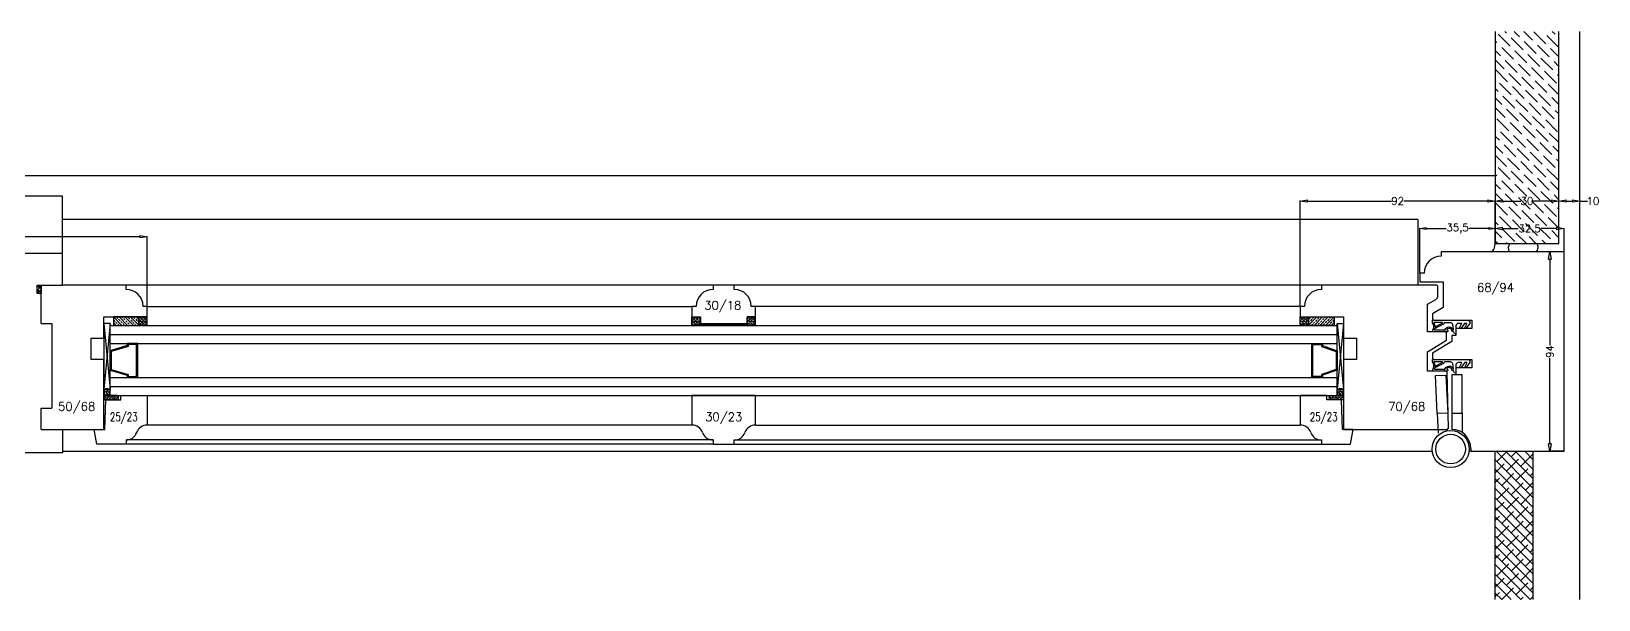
# Model space of a CAD drawing. Header units: millimetres. Extents: x -1007 to 7712, y -6262 to -71.
# Drawn here: x 6823 to 7563, y -3533 to -3265 of the extents above; entities that cross this region are included whole.
import ezdxf
from ezdxf.enums import TextEntityAlignment as Align

# ---------------------------------------------------------------- set-up
doc = ezdxf.new("R2010")
doc.units = ezdxf.units.MM
doc.layers.get('0').update_dxf_attribs({"color": 250})
doc.layers.add('dim', color=7, linetype='Continuous')
doc.styles.add('romans', font='romans.shx')
doc.dimstyles.new('ECH1-1', dxfattribs={"dimtxt": 3.5, "dimasz": 3.5, "dimexe": 0.18, "dimexo": 0, "dimgap": 0.09, "dimtad": 0, "dimdec": 4, "dimdsep": 46, "dimtxsty": 'romans', "dimblk1": 'CLOSEDBLANK', "dimblk2": 'CLOSEDBLANK', "dimsah": 1, "dimcen": 1, "dimclrd": 3, "dimclre": 3, "dimclrt": 6, "dimadec": 0, "dimazin": 0, "dimtfac": 1, "dimtdec": 4, "dimtofl": 0, "dimtmove": 0, "dimatfit": 3, "dimldrblk": 'CLOSEDBLANK', "dimfxl": 0, "dimtolj": 1, "dimtzin": 0, "dimarcsym": 0})

# ---------------------------------------------------------------- blocks, each defined once
blk = doc.blocks.new('_ClosedBlank')
at = {"color": 0, "linetype": 'ByBlock', "lineweight": -2}
for p, q in [((-1, 0.17), (0, 0)), ((-1, 0.17), (-1, -0.17)), ((0, 0), (-1, -0.17))]:
    blk.add_line(p, q, dxfattribs=at)
blk = doc.blocks.new('*D57')
at = {"layer": 'Defpoints', "color": 0, "transparency": 16777216}
for p in [(6878.14, -3362.33), (6730.14, -3395.19), (6878.14, -3399.19)]:
    blk.add_point(p, dxfattribs=at)
at = {"layer": 'dim', "color": 3, "lineweight": -2, "transparency": 16777216}
for p, q in [((6730.14, -3395.19), (6730.14, -3362.15)), ((6733.64, -3362.33), (6799.8, -3362.33)), ((6874.64, -3362.33), (6808.48, -3362.33)), ((6878.14, -3399.19), (6878.14, -3362.15))]:
    blk.add_line(p, q, dxfattribs=at)
at = {"layer": 'dim', "color": 3, "lineweight": -2, "transparency": 16777216, "xscale": 3.5, "yscale": 3.5, "zscale": 3.5, "rotation": 180}
blk.add_blockref('_ClosedBlank', (6730.14, -3362.33), dxfattribs=at)
at = {"layer": 'dim', "color": 3, "lineweight": -2, "transparency": 16777216, "xscale": 3.5, "yscale": 3.5, "zscale": 3.5}
blk.add_blockref('_ClosedBlank', (6878.14, -3362.33), dxfattribs=at)
at = {"layer": 'dim', "color": 6, "transparency": 16777216, "insert": (6804.14, -3362.33), "char_height": 3.5, "attachment_point": 5, "style": 'romans'}
blk.add_mtext('\\A1;148', dxfattribs=at)
blk = doc.blocks.new('*D11')
at = {"layer": 'Defpoints', "color": 0, "transparency": 16777216}
for p in [(7546.64, -3358.5), (7514.14, -3365.49), (7546.64, -3369.49)]:
    blk.add_point(p, dxfattribs=at)
at = {"layer": 'dim', "color": 3, "lineweight": -2, "transparency": 16777216}
for p, q in [((7514.14, -3365.49), (7514.14, -3358.32)), ((7517.64, -3358.5), (7524.96, -3358.5)), ((7543.14, -3358.5), (7535.81, -3358.5)), ((7546.64, -3369.49), (7546.64, -3358.32))]:
    blk.add_line(p, q, dxfattribs=at)
at = {"layer": 'dim', "color": 3, "lineweight": -2, "transparency": 16777216, "xscale": 3.5, "yscale": 3.5, "zscale": 3.5, "rotation": 180}
blk.add_blockref('_ClosedBlank', (7514.14, -3358.5), dxfattribs=at)
at = {"layer": 'dim', "color": 3, "lineweight": -2, "transparency": 16777216, "xscale": 3.5, "yscale": 3.5, "zscale": 3.5}
blk.add_blockref('_ClosedBlank', (7546.64, -3358.5), dxfattribs=at)
at = {"layer": 'dim', "color": 6, "transparency": 16777216, "insert": (7530.39, -3358.5), "char_height": 3.5, "attachment_point": 5, "style": 'romans'}
blk.add_mtext('\\A1;32.5', dxfattribs=at)
blk = doc.blocks.new('*D61')
at = {"layer": 'Defpoints', "color": 0, "transparency": 16777216}
for p in [(7514.14, -3345.5), (7514.14, -3365.49), (7544.14, -3365.49)]:
    blk.add_point(p, dxfattribs=at)
at = {"layer": 'dim', "color": 3, "lineweight": -2, "transparency": 16777216}
for p, q in [((7514.14, -3365.49), (7514.14, -3345.32)), ((7517.64, -3345.5), (7526.21, -3345.5)), ((7540.64, -3345.5), (7532.06, -3345.5)), ((7544.14, -3365.49), (7544.14, -3345.32))]:
    blk.add_line(p, q, dxfattribs=at)
at = {"layer": 'dim', "color": 3, "lineweight": -2, "transparency": 16777216, "xscale": 3.5, "yscale": 3.5, "zscale": 3.5, "rotation": 180}
blk.add_blockref('_ClosedBlank', (7514.14, -3345.5), dxfattribs=at)
at = {"layer": 'dim', "color": 3, "lineweight": -2, "transparency": 16777216, "xscale": 3.5, "yscale": 3.5, "zscale": 3.5}
blk.add_blockref('_ClosedBlank', (7544.14, -3345.5), dxfattribs=at)
at = {"layer": 'dim', "color": 6, "transparency": 16777216, "insert": (7529.14, -3345.5), "char_height": 3.5, "attachment_point": 5, "style": 'romans'}
blk.add_mtext('\\A1;30', dxfattribs=at)
blk = doc.blocks.new('*D12')
at = {"layer": 'Defpoints', "color": 0, "transparency": 16777216}
for p in [(7554.14, -3345.5), (7544.14, -3365.49), (7554.14, -3365.49)]:
    blk.add_point(p, dxfattribs=at)
at = {"layer": 'dim', "color": 3, "lineweight": -2, "transparency": 16777216}
for p, q in [((7544.14, -3365.49), (7544.14, -3345.32)), ((7547.64, -3345.5), (7550.64, -3345.5)), ((7554.14, -3365.49), (7554.14, -3345.32)), ((7554.14, -3345.5), (7557.64, -3345.5))]:
    blk.add_line(p, q, dxfattribs=at)
at = {"layer": 'dim', "color": 3, "lineweight": -2, "transparency": 16777216, "xscale": 3.5, "yscale": 3.5, "zscale": 3.5, "rotation": 180}
blk.add_blockref('_ClosedBlank', (7544.14, -3345.5), dxfattribs=at)
at = {"layer": 'dim', "color": 3, "lineweight": -2, "transparency": 16777216, "xscale": 3.5, "yscale": 3.5, "zscale": 3.5}
blk.add_blockref('_ClosedBlank', (7554.14, -3345.5), dxfattribs=at)
at = {"layer": 'dim', "color": 6, "transparency": 16777216, "insert": (7560.31, -3345.5), "char_height": 3.5, "attachment_point": 5, "style": 'romans'}
blk.add_mtext('\\A1;10', dxfattribs=at)
blk = doc.blocks.new('*D62')
at = {"layer": 'Defpoints', "color": 0, "transparency": 16777216}
for p in [(7546.64, -3369.49), (7539.92, -3463.49), (7546.64, -3463.49)]:
    blk.add_point(p, dxfattribs=at)
at = {"layer": 'dim', "color": 3, "lineweight": -2, "transparency": 16777216}
for p, q in [((7546.64, -3369.49), (7539.74, -3369.49)), ((7539.92, -3372.99), (7539.92, -3413.49)), ((7539.92, -3459.99), (7539.92, -3419.5)), ((7546.64, -3463.49), (7539.74, -3463.49))]:
    blk.add_line(p, q, dxfattribs=at)
at = {"layer": 'dim', "color": 3, "lineweight": -2, "transparency": 16777216, "xscale": 3.5, "yscale": 3.5, "zscale": 3.5}
for p, rotation in [((7539.92, -3369.49), 90), ((7539.92, -3463.49), 270)]:
    blk.add_blockref('_ClosedBlank', p, dxfattribs=dict(at, rotation=rotation))
at = {"layer": 'dim', "color": 6, "transparency": 16777216, "insert": (7539.92, -3416.49), "char_height": 3.5, "attachment_point": 5, "rotation": 90, "style": 'romans'}
blk.add_mtext('\\A1;94', dxfattribs=at)
blk = doc.blocks.new('*D13')
at = {"layer": 'Defpoints', "color": 0, "transparency": 16777216}
for p in [(7514.14, -3345.5), (7514.14, -3365.49), (7422.14, -3395.19)]:
    blk.add_point(p, dxfattribs=at)
at = {"layer": 'dim', "color": 3, "lineweight": -2, "transparency": 16777216}
for p, q in [((7422.14, -3395.19), (7422.14, -3345.32)), ((7425.64, -3345.5), (7465.21, -3345.5)), ((7510.64, -3345.5), (7471.06, -3345.5)), ((7514.14, -3365.49), (7514.14, -3345.32))]:
    blk.add_line(p, q, dxfattribs=at)
at = {"layer": 'dim', "color": 3, "lineweight": -2, "transparency": 16777216, "xscale": 3.5, "yscale": 3.5, "zscale": 3.5, "rotation": 180}
blk.add_blockref('_ClosedBlank', (7422.14, -3345.5), dxfattribs=at)
at = {"layer": 'dim', "color": 3, "lineweight": -2, "transparency": 16777216, "xscale": 3.5, "yscale": 3.5, "zscale": 3.5}
blk.add_blockref('_ClosedBlank', (7514.14, -3345.5), dxfattribs=at)
at = {"layer": 'dim', "color": 6, "transparency": 16777216, "insert": (7468.14, -3345.5), "char_height": 3.5, "attachment_point": 5, "style": 'romans'}
blk.add_mtext('\\A1;92', dxfattribs=at)
blk = doc.blocks.new('4')
for p, q in [((6766.28, 2940.41), (6766.28, 2840.41)), ((6796.28, 2840.41), (6796.28, 2940.41)), ((6806.28, 2672.41), (6806.28, 2940.41)), ((5346.28, 2872.41), (6766.28, 2872.41)), ((6090.28, 2862.71), (6022.28, 2862.71)), ((6090.28, 2835.71), (6090.28, 2862.71)), ((6729.78, 2851.71), (6090.28, 2851.71)), ((6729.78, 2851.71), (6729.78, 2820.71)), ((6730.78, 2826.41), (6730.78, 2847.65)), ((6733.78, 2847.4), (6743.19, 2847.4)), ((6763.28, 2847.4), (6753.88, 2847.4)), ((6766.28, 2840.41), (6766.28, 2847.65)), ((6766.28, 2840.41), (6796.28, 2840.41)), ((6090.28, 2835.71), (6022.28, 2835.71)), ((6090.28, 2820.71), (6090.28, 2835.71)), ((6798.78, 2836.41), (6740.78, 2836.41)), ((6740.78, 2836.41), (6740.78, 2834.41)), ((6798.78, 2742.41), (6798.78, 2836.41)), ((6732.78, 2826.41), (6730.78, 2826.41)), ((6730.78, 2826.41), (6730.78, 2822.21)), ((6078.28, 2820.71), (6080.28, 2820.71)), ((6078.28, 2816.71), (6078.28, 2820.71)), ((6080.28, 2820.71), (6090.28, 2820.71)), ((6080.28, 2802.71), (6080.28, 2820.71)), ((6080.28, 2820.71), (6080.28, 2816.71)), ((6120.28, 2820.71), (6090.28, 2820.71)), ((6120.28, 2818.71), (6120.28, 2820.71)), ((6397.28, 2820.71), (6120.28, 2820.71)), ((6407.28, 2820.71), (6397.28, 2820.71)), ((6397.28, 2820.71), (6397.28, 2818.71)), ((6684.28, 2820.71), (6407.28, 2820.71)), ((6407.28, 2818.71), (6407.28, 2820.71)), ((6738.78, 2820.71), (6684.28, 2820.71)), ((6684.28, 2820.71), (6684.28, 2818.71)), ((6730.78, 2822.21), (6741.78, 2822.21)), ((6739.28, 2820.21), (6738.78, 2820.71)), ((6739.28, 2815.76), (6739.28, 2820.21)), ((6741.78, 2822.21), (6741.78, 2810.21)), ((6080.28, 2816.71), (6078.28, 2816.71)), ((6130.28, 2810.71), (6128.28, 2810.71)), ((6130.28, 2805.71), (6130.28, 2810.71)), ((6130.28, 2810.71), (6387.28, 2810.71)), ((6389.28, 2810.71), (6387.28, 2810.71)), ((6387.28, 2810.71), (6387.28, 2805.71)), ((6417.28, 2810.71), (6415.28, 2810.71)), ((6417.28, 2805.71), (6417.28, 2810.71)), ((6674.28, 2810.71), (6417.28, 2810.71)), ((6676.28, 2810.71), (6674.28, 2810.71)), ((6674.28, 2810.71), (6674.28, 2805.71)), ((6734.28, 2811.71), (6738.29, 2814.03)), ((6734.28, 2798.71), (6734.28, 2811.71)), ((6741.78, 2810.21), (6736.78, 2807.21)), ((6109.78, 2795.71), (6109.78, 2805.71)), ((6109.78, 2805.71), (6130.28, 2805.71)), ((6114.28, 2805.71), (6114.28, 2801.71)), ((6126.28, 2805.71), (6114.28, 2805.71)), ((6126.28, 2801.71), (6126.28, 2805.71)), ((6126.28, 2805.71), (6126.28, 2801.71)), ((6130.28, 2805.71), (6126.28, 2805.71)), ((6130.28, 2801.71), (6130.28, 2805.71)), ((6387.28, 2805.71), (6391.28, 2805.71)), ((6387.28, 2801.71), (6387.28, 2805.71)), ((6387.28, 2805.71), (6391.28, 2805.71)), ((6391.28, 2805.71), (6391.28, 2802.71)), ((6391.28, 2805.71), (6391.28, 2801.71)), ((6413.28, 2802.71), (6413.28, 2805.71)), ((6413.28, 2805.71), (6417.28, 2805.71)), ((6413.28, 2805.71), (6413.28, 2801.71)), ((6417.28, 2805.71), (6413.28, 2805.71)), ((6417.28, 2801.71), (6417.28, 2805.71)), ((6674.28, 2805.71), (6694.78, 2805.71)), ((6674.28, 2801.71), (6674.28, 2805.71)), ((6674.28, 2805.71), (6678.28, 2805.71)), ((6678.28, 2805.71), (6678.28, 2801.71)), ((6678.28, 2801.71), (6678.28, 2805.71)), ((6678.28, 2805.71), (6690.28, 2805.71)), ((6690.28, 2805.71), (6690.28, 2801.71)), ((6694.78, 2805.71), (6694.78, 2795.71)), ((6736.78, 2807.21), (6736.78, 2804.71)), ((6736.78, 2804.71), (6737.28, 2804.21)), ((6737.28, 2804.21), (6755.28, 2804.21)), ((6755.28, 2804.21), (6755.28, 2800.21)), ((6080.28, 2802.71), (6085.28, 2802.71)), ((6085.28, 2802.71), (6085.28, 2762.71)), ((6103.78, 2785.71), (6103.78, 2795.71)), ((6103.78, 2795.71), (6109.78, 2795.71)), ((6112.78, 2802.71), (6109.78, 2771.71)), ((6109.78, 2802.71), (6112.78, 2771.71)), ((6112.78, 2802.71), (6109.78, 2802.71)), ((6109.78, 2802.71), (6109.78, 2771.71)), ((6112.78, 2771.71), (6112.78, 2802.71)), ((6112.78, 2801.71), (6691.78, 2801.71)), ((6112.78, 2768.71), (6112.78, 2801.71)), ((6112.78, 2797.46), (6691.78, 2797.46)), ((6114.28, 2801.71), (6126.28, 2801.71)), ((6126.28, 2801.71), (6130.28, 2801.71)), ((6391.28, 2801.71), (6387.28, 2801.71)), ((6391.28, 2802.71), (6413.28, 2802.71)), ((6391.28, 2802.11), (6391.28, 2802.71)), ((6391.28, 2802.71), (6413.28, 2802.71)), ((6413.28, 2802.11), (6391.28, 2802.11)), ((6413.28, 2802.71), (6413.28, 2802.11)), ((6413.28, 2801.71), (6417.28, 2801.71)), ((6678.28, 2801.71), (6674.28, 2801.71)), ((6690.28, 2801.71), (6678.28, 2801.71)), ((6694.78, 2802.71), (6691.78, 2771.71)), ((6691.78, 2802.71), (6694.78, 2771.71)), ((6691.78, 2771.71), (6691.78, 2802.71)), ((6691.78, 2802.71), (6694.78, 2802.71)), ((6691.78, 2768.71), (6691.78, 2801.71)), ((6694.78, 2802.71), (6694.78, 2771.71)), ((6694.78, 2795.71), (6700.78, 2795.71)), ((6700.78, 2795.71), (6700.78, 2785.71)), ((6742.78, 2798.71), (6734.28, 2798.71)), ((6743.28, 2798.21), (6742.78, 2798.71)), ((6743.28, 2794.71), (6743.28, 2798.21)), ((6747.78, 2796.91), (6745.78, 2796.91)), ((6745.78, 2796.91), (6745.78, 2794.11)), ((6755.28, 2800.21), (6747.78, 2800.21)), ((6747.78, 2800.21), (6747.78, 2796.91)), ((6112.78, 2793.21), (6691.78, 2793.21)), ((6120.78, 2792.21), (6112.78, 2789.78)), ((6112.78, 2789.78), (6112.78, 2780.64)), ((6121.28, 2791.85), (6113.28, 2789.42)), ((6113.28, 2789.42), (6113.28, 2781)), ((6125.78, 2793.21), (6120.78, 2793.21)), ((6120.78, 2793.21), (6120.78, 2792.21)), ((6125.28, 2792.71), (6121.28, 2792.71)), ((6121.28, 2792.71), (6121.28, 2791.85)), ((6125.28, 2777.71), (6125.28, 2792.71)), ((6125.78, 2777.21), (6125.78, 2793.21)), ((6679.79, 2777.21), (6679.79, 2793.21)), ((6679.79, 2793.21), (6684.79, 2793.21)), ((6680.29, 2777.71), (6680.29, 2792.71)), ((6680.29, 2792.71), (6684.29, 2792.71)), ((6684.29, 2792.71), (6684.29, 2791.85)), ((6684.29, 2791.85), (6691.29, 2789.42)), ((6684.79, 2793.21), (6684.79, 2792.21)), ((6684.79, 2792.21), (6691.79, 2789.78)), ((6691.29, 2789.42), (6691.29, 2781)), ((6691.79, 2789.78), (6691.79, 2780.64)), ((6734.28, 2789.21), (6743.28, 2794.71)), ((6734.28, 2780.21), (6734.28, 2789.21)), ((6745.78, 2794.11), (6736.78, 2788.71)), ((6736.78, 2788.71), (6736.78, 2786.21)), ((6109.78, 2785.71), (6103.78, 2785.71)), ((6109.78, 2752.71), (6109.78, 2785.71)), ((6112.78, 2780.64), (6120.78, 2778.21)), ((6113.28, 2781), (6121.28, 2778.57)), ((6691.29, 2781), (6684.29, 2778.57)), ((6691.79, 2780.64), (6684.79, 2778.21)), ((6700.78, 2785.71), (6694.78, 2785.71)), ((6694.78, 2785.71), (6694.78, 2752.71)), ((6736.78, 2786.21), (6737.28, 2785.71)), ((6737.28, 2785.71), (6755.28, 2785.71)), ((6755.28, 2781.71), (6747.78, 2781.71)), ((6747.78, 2781.71), (6747.78, 2778.41)), ((6755.28, 2785.71), (6755.28, 2781.71)), ((6112.78, 2777.21), (6691.78, 2777.21)), ((6120.78, 2778.21), (6120.78, 2777.21)), ((6120.78, 2777.21), (6125.78, 2777.21)), ((6121.28, 2778.57), (6121.28, 2777.71)), ((6121.28, 2777.71), (6125.28, 2777.71)), ((6684.79, 2777.21), (6679.79, 2777.21)), ((6684.29, 2777.71), (6680.29, 2777.71)), ((6684.29, 2778.57), (6684.29, 2777.71)), ((6684.79, 2778.21), (6684.79, 2777.21)), ((6743.07, 2780.21), (6734.28, 2780.21)), ((6738.07, 2778.1), (6743.07, 2778.34)), ((6738.96, 2760.12), (6738.07, 2778.1)), ((6743.58, 2779.71), (6743.07, 2780.21)), ((6743.07, 2778.34), (6743.95, 2760.36)), ((6744.28, 2753.21), (6743.58, 2779.71)), ((6747.78, 2778.41), (6745.78, 2778.41)), ((6745.78, 2778.41), (6745.78, 2752.71)), ((6750.78, 2778.41), (6745.78, 2778.41)), ((6745.78, 2778.41), (6745.78, 2760.41)), ((6750.78, 2760.41), (6750.78, 2778.41)), ((6109.78, 2771.71), (6112.78, 2771.71)), ((6109.78, 2770.71), (6109.78, 2768.71)), ((6109.78, 2768.71), (6112.78, 2768.71)), ((6110.28, 2752.71), (6110.78, 2766.71)), ((6116.28, 2768.71), (6110.3, 2768.71)), ((6110.3, 2766.71), (6116.28, 2766.71)), ((6110.78, 2766.71), (6117.78, 2766.71)), ((6112.78, 2772.96), (6691.78, 2772.96)), ((6112.78, 2768.71), (6112.78, 2770.71)), ((6112.78, 2768.71), (6691.78, 2768.71)), ((6117.78, 2766.71), (6117.78, 2768.71)), ((6117.78, 2768.71), (6130.28, 2768.71)), ((6130.28, 2768.71), (6130.28, 2754.71)), ((6417.28, 2768.71), (6387.28, 2768.71)), ((6387.28, 2768.71), (6387.28, 2754.71)), ((6417.28, 2754.71), (6417.28, 2768.71)), ((6686.78, 2768.71), (6674.28, 2768.71)), ((6674.28, 2768.71), (6674.28, 2754.71)), ((6686.78, 2766.71), (6686.78, 2768.71)), ((6693.78, 2766.71), (6686.78, 2766.71)), ((6688.28, 2768.71), (6694.27, 2768.71)), ((6694.27, 2766.71), (6688.28, 2766.71)), ((6694.78, 2771.71), (6691.78, 2771.71)), ((6691.78, 2768.71), (6691.78, 2770.71)), ((6694.78, 2768.71), (6691.78, 2768.71)), ((6694.28, 2752.71), (6693.78, 2766.71)), ((6694.78, 2770.71), (6694.78, 2768.71)), ((6080.28, 2762.71), (6085.28, 2762.71)), ((6080.28, 2752.71), (6080.28, 2762.71)), ((6743.95, 2760.36), (6738.96, 2760.12)), ((6738.96, 2760.12), (6739.41, 2750.91)), ((6745.78, 2760.41), (6750.78, 2760.41)), ((6750.78, 2760.41), (6750.78, 2751.19)), ((6080.28, 2752.71), (6090.28, 2752.71)), ((6090.28, 2752.71), (6090.28, 2741.71)), ((6090.28, 2752.71), (6109.78, 2752.71)), ((6106.53, 2745.71), (6105.28, 2752.71)), ((6105.28, 2752.71), (6110.28, 2752.71)), ((6387.28, 2754.71), (6130.28, 2754.71)), ((6417.28, 2754.71), (6674.28, 2754.71)), ((6699.28, 2752.71), (6694.28, 2752.71)), ((6694.78, 2752.71), (6743.8, 2752.71)), ((6698.03, 2745.71), (6699.28, 2752.71)), ((6743.8, 2752.71), (6744.28, 2753.21)), ((6120.28, 2745.71), (6106.53, 2745.71)), ((6120.28, 2747.71), (6120.28, 2745.71)), ((6397.28, 2745.71), (6120.28, 2745.71)), ((6397.28, 2747.71), (6120.52, 2747.71)), ((6397.28, 2747.71), (6397.28, 2745.71)), ((6397.28, 2745.71), (6407.28, 2745.71)), ((6407.28, 2745.71), (6407.28, 2747.71)), ((6407.28, 2747.71), (6684.05, 2747.71)), ((6407.28, 2745.71), (6684.28, 2745.71)), ((6684.28, 2747.71), (6684.28, 2745.71)), ((6684.28, 2745.71), (6698.03, 2745.71)), ((6754.78, 2743.71), (6754.78, 2742.41)), ((6090.28, 2741.71), (6022.28, 2741.71)), ((6090.28, 2742.41), (6736.55, 2742.41)), ((6754.78, 2742.41), (6754.02, 2742.41)), ((6754.78, 2742.41), (6798.78, 2742.41)), ((6766.28, 2672.41), (6766.28, 2742.41)), ((6784.28, 2672.41), (6784.28, 2742.41))]:
    blk.add_line(p, q)
at = {"linetype": 'Continuous'}
for p, q in [((6767.12, 2935.1), (6766.28, 2935.93)), ((6773.3, 2933.41), (6767.68, 2939.02)), ((6771.61, 2939.59), (6770.79, 2940.41)), ((6779.47, 2931.73), (6773.86, 2937.34)), ((6777.79, 2937.9), (6775.28, 2940.41)), ((6783.96, 2936.22), (6779.77, 2940.41)), ((6790.13, 2934.53), (6784.52, 2940.15)), ((6796.28, 2932.87), (6790.7, 2938.46)), ((6794.62, 2939.02), (6793.24, 2940.41)), ((6768.81, 2928.92), (6766.28, 2931.44)), ((6774.98, 2927.24), (6769.37, 2932.85)), ((6781.15, 2925.55), (6775.54, 2931.17)), ((6785.64, 2930.04), (6780.03, 2935.66)), ((6787.33, 2923.87), (6781.72, 2929.48)), ((6791.82, 2928.36), (6786.21, 2933.97)), ((6796.28, 2928.38), (6792.38, 2932.29)), ((6770.49, 2922.75), (6766.28, 2926.95)), ((6772.17, 2916.57), (6766.56, 2922.19)), ((6776.66, 2921.06), (6771.05, 2926.68)), ((6782.84, 2919.38), (6777.23, 2924.99)), ((6789.01, 2917.7), (6783.4, 2923.31)), ((6793.5, 2922.19), (6787.89, 2927.8)), ((6795.19, 2916.01), (6789.57, 2921.63)), ((6796.28, 2923.89), (6794.06, 2926.12)), ((6773.86, 2910.4), (6768.25, 2916.01)), ((6778.35, 2914.89), (6772.74, 2920.5)), ((6780.03, 2908.72), (6774.42, 2914.33)), ((6784.52, 2913.21), (6778.91, 2918.82)), ((6790.7, 2911.52), (6785.08, 2917.14)), ((6796.28, 2910.42), (6791.26, 2915.45)), ((6796.28, 2919.4), (6795.75, 2919.94)), ((6767.68, 2912.08), (6766.28, 2913.48)), ((6769.37, 2905.91), (6766.28, 2908.99)), ((6775.54, 2904.23), (6769.93, 2909.84)), ((6781.72, 2902.54), (6776.1, 2908.16)), ((6786.21, 2907.03), (6780.59, 2912.65)), ((6787.89, 2900.86), (6782.28, 2906.47)), ((6792.38, 2905.35), (6786.77, 2910.96)), ((6796.28, 2905.93), (6792.94, 2909.28)), ((6771.05, 2899.74), (6766.28, 2904.5)), ((6772.74, 2893.56), (6767.12, 2899.17)), ((6777.23, 2898.05), (6771.61, 2903.66)), ((6783.4, 2896.37), (6777.79, 2901.98)), ((6789.57, 2894.68), (6783.96, 2900.3)), ((6794.06, 2899.17), (6788.45, 2904.79)), ((6796.28, 2901.44), (6794.62, 2903.1)), ((6766.56, 2895.25), (6766.28, 2895.52)), ((6774.42, 2887.39), (6768.81, 2893)), ((6778.91, 2891.88), (6773.3, 2897.49)), ((6785.08, 2890.19), (6779.47, 2895.81)), ((6791.26, 2888.51), (6785.64, 2894.12)), ((6795.75, 2893), (6790.13, 2898.61)), ((6796.28, 2887.97), (6791.82, 2892.44)), ((6768.25, 2889.07), (6766.28, 2891.03)), ((6769.93, 2882.9), (6766.28, 2886.54)), ((6776.1, 2881.21), (6770.49, 2886.83)), ((6780.59, 2885.7), (6774.98, 2891.32)), ((6782.28, 2879.53), (6776.66, 2885.14)), ((6786.77, 2884.02), (6781.15, 2889.63)), ((6792.94, 2882.34), (6787.33, 2887.95)), ((6796.28, 2883.48), (6793.5, 2886.27)), ((6771.61, 2876.72), (6766.28, 2882.05)), ((6777.79, 2875.04), (6772.17, 2880.65)), ((6783.96, 2873.36), (6778.35, 2878.97)), ((6788.45, 2877.85), (6782.84, 2883.46)), ((6790.13, 2871.67), (6784.52, 2877.29)), ((6794.62, 2876.16), (6789.01, 2881.78)), ((6796.28, 2878.99), (6795.19, 2880.09)), ((6767.12, 2872.23), (6766.28, 2873.07)), ((6773.3, 2870.55), (6767.68, 2876.16)), ((6774.98, 2864.38), (6769.37, 2869.99)), ((6779.47, 2868.87), (6773.86, 2874.48)), ((6785.64, 2867.18), (6780.03, 2872.8)), ((6791.82, 2865.5), (6786.21, 2871.11)), ((6796.28, 2870.01), (6790.7, 2875.6)), ((6796.28, 2865.52), (6792.38, 2869.43)), ((6768.81, 2866.06), (6766.28, 2868.58)), ((6770.49, 2859.89), (6766.28, 2864.09)), ((6776.66, 2858.2), (6771.05, 2863.82)), ((6781.15, 2862.69), (6775.54, 2868.31)), ((6782.84, 2856.52), (6777.23, 2862.13)), ((6787.33, 2861.01), (6781.72, 2866.62)), ((6793.5, 2859.32), (6787.89, 2864.94)), ((6796.28, 2861.03), (6794.06, 2863.25)), ((6772.17, 2853.71), (6766.56, 2859.32)), ((6778.35, 2852.03), (6772.74, 2857.64)), ((6784.52, 2850.34), (6778.91, 2855.96)), ((6789.01, 2854.83), (6783.4, 2860.45)), ((6795.19, 2853.15), (6789.57, 2858.76)), ((6796.28, 2856.54), (6795.75, 2857.08)), ((6767.68, 2849.22), (6766.28, 2850.62)), ((6773.86, 2847.54), (6768.25, 2853.15)), ((6780.03, 2845.85), (6774.42, 2851.47)), ((6786.21, 2844.17), (6780.59, 2849.78)), ((6790.7, 2848.66), (6785.08, 2854.27)), ((6792.38, 2842.49), (6786.77, 2848.1)), ((6796.28, 2847.56), (6791.26, 2852.59)), ((6769.37, 2843.05), (6766.28, 2846.13)), ((6767.52, 2840.41), (6766.28, 2841.64)), ((6775.54, 2841.36), (6769.93, 2846.98)), ((6772.01, 2840.41), (6771.61, 2840.8)), ((6780.99, 2840.41), (6776.1, 2845.29)), ((6785.48, 2840.41), (6782.28, 2843.61)), ((6789.97, 2840.41), (6788.45, 2841.93)), ((6796.28, 2843.07), (6792.94, 2846.42)), ((6078.28, 2820.05), (6078.94, 2820.71)), ((6078.28, 2818.26), (6080.28, 2820.26)), ((6078.28, 2819.15), (6078.4, 2819.27)), ((6078.28, 2817.36), (6079.3, 2818.37)), ((6078.53, 2816.71), (6080.28, 2818.46)), ((6078.85, 2819.72), (6079.84, 2820.71)), ((6079.75, 2818.82), (6080.28, 2819.36)), ((6079.43, 2816.71), (6080.19, 2817.47)), ((6114.28, 2803.06), (6115.64, 2801.71)), ((6114.33, 2805.71), (6118.33, 2801.71)), ((6114.39, 2804.31), (6115.06, 2803.63)), ((6115.4, 2803.3), (6116.07, 2802.62)), ((6115.73, 2805.65), (6116.41, 2804.98)), ((6116.74, 2804.64), (6117.42, 2803.97)), ((6117.03, 2805.71), (6121.03, 2801.71)), ((6117.75, 2803.63), (6118.43, 2802.96)), ((6118.37, 2805.71), (6118.76, 2805.32)), ((6119.1, 2804.98), (6119.77, 2804.31)), ((6119.72, 2805.71), (6123.72, 2801.71)), ((6120.11, 2803.97), (6120.78, 2803.3)), ((6121.07, 2805.71), (6121.12, 2805.65)), ((6121.12, 2802.96), (6121.79, 2802.29)), ((6121.46, 2805.32), (6122.13, 2804.64)), ((6122.41, 2805.71), (6126.28, 2801.84)), ((6122.47, 2804.31), (6123.14, 2803.63)), ((6123.48, 2803.3), (6124.15, 2802.62)), ((6123.82, 2805.65), (6124.49, 2804.98)), ((6124.83, 2804.64), (6125.5, 2803.97)), ((6125.11, 2805.71), (6126.28, 2804.53)), ((6125.84, 2803.63), (6126.28, 2803.18)), ((6126.28, 2804.76), (6126.78, 2805.25)), ((6126.28, 2804.67), (6126.78, 2804.17)), ((6126.28, 2803.28), (6126.78, 2803.77)), ((6126.28, 2803.18), (6126.78, 2802.69)), ((6126.72, 2805.71), (6126.78, 2805.65)), ((6126.98, 2805.45), (6127.24, 2805.71)), ((6126.98, 2805.45), (6127.52, 2804.91)), ((6126.98, 2803.97), (6127.52, 2804.51)), ((6126.98, 2803.97), (6127.52, 2803.43)), ((6126.98, 2802.49), (6127.52, 2803.03)), ((6127.72, 2804.71), (6128.26, 2805.25)), ((6127.72, 2804.71), (6128.26, 2804.17)), ((6127.72, 2803.23), (6128.26, 2803.77)), ((6127.72, 2803.23), (6128.26, 2802.69)), ((6128.21, 2805.71), (6128.26, 2805.65)), ((6128.46, 2805.45), (6128.72, 2805.71)), ((6128.46, 2805.45), (6129, 2804.91)), ((6128.46, 2803.97), (6129, 2804.51)), ((6128.46, 2803.97), (6129, 2803.43)), ((6128.46, 2802.49), (6129, 2803.03)), ((6129.2, 2804.71), (6129.74, 2805.25)), ((6129.2, 2804.71), (6129.74, 2804.17)), ((6129.2, 2803.23), (6129.74, 2803.77)), ((6129.2, 2803.23), (6129.74, 2802.69)), ((6129.69, 2805.71), (6129.74, 2805.65)), ((6129.94, 2805.45), (6130.2, 2805.71)), ((6129.94, 2805.45), (6130.28, 2805.11)), ((6129.94, 2803.97), (6130.28, 2804.31)), ((6129.94, 2803.97), (6130.28, 2803.63)), ((6129.94, 2802.49), (6130.28, 2802.83)), ((6387.28, 2805.67), (6387.3, 2805.65)), ((6387.28, 2805.23), (6387.3, 2805.25)), ((6387.28, 2804.19), (6387.3, 2804.17)), ((6387.28, 2803.75), (6387.3, 2803.77)), ((6387.51, 2805.45), (6387.76, 2805.71)), ((6387.51, 2805.45), (6388.04, 2804.91)), ((6387.51, 2803.97), (6388.04, 2804.51)), ((6387.51, 2803.97), (6388.04, 2803.43)), ((6387.51, 2802.49), (6388.04, 2803.03)), ((6388.25, 2804.71), (6388.79, 2805.25)), ((6388.25, 2804.71), (6388.79, 2804.17)), ((6388.25, 2803.23), (6388.79, 2803.77)), ((6388.25, 2803.23), (6388.79, 2802.69)), ((6388.73, 2805.71), (6388.79, 2805.65)), ((6388.99, 2805.45), (6389.24, 2805.71)), ((6388.99, 2805.45), (6389.53, 2804.91)), ((6388.99, 2803.97), (6389.53, 2804.51)), ((6388.99, 2803.97), (6389.53, 2803.43)), ((6388.99, 2802.49), (6389.53, 2803.03)), ((6389.73, 2804.71), (6390.27, 2805.25)), ((6389.73, 2804.71), (6390.27, 2804.17)), ((6389.73, 2803.23), (6390.27, 2803.77)), ((6389.73, 2803.23), (6390.27, 2802.69)), ((6390.21, 2805.71), (6390.27, 2805.65)), ((6390.47, 2805.45), (6390.73, 2805.71)), ((6390.47, 2805.45), (6391.01, 2804.91)), ((6390.47, 2803.97), (6391.01, 2804.51)), ((6390.47, 2803.97), (6391.01, 2803.43)), ((6390.47, 2802.49), (6391.01, 2803.03)), ((6391.21, 2804.71), (6391.28, 2804.79)), ((6391.21, 2804.71), (6391.28, 2804.64)), ((6391.21, 2803.23), (6391.28, 2803.3)), ((6391.21, 2803.23), (6391.28, 2803.16)), ((6413.36, 2804.71), (6413.28, 2804.79)), ((6413.36, 2804.71), (6413.28, 2804.64)), ((6413.36, 2803.23), (6413.28, 2803.3)), ((6413.36, 2803.23), (6413.28, 2803.16)), ((6414.1, 2805.45), (6413.56, 2804.91)), ((6414.1, 2803.97), (6413.56, 2804.51)), ((6414.1, 2803.97), (6413.56, 2803.43)), ((6414.1, 2802.49), (6413.56, 2803.03)), ((6414.1, 2805.45), (6413.84, 2805.71)), ((6414.36, 2805.71), (6414.3, 2805.65)), ((6414.84, 2804.71), (6414.3, 2805.25)), ((6414.84, 2804.71), (6414.3, 2804.17)), ((6414.84, 2803.23), (6414.3, 2803.77)), ((6414.84, 2803.23), (6414.3, 2802.69)), ((6415.58, 2805.45), (6415.04, 2804.91)), ((6415.58, 2803.97), (6415.04, 2804.51)), ((6415.58, 2803.97), (6415.04, 2803.43)), ((6415.58, 2802.49), (6415.04, 2803.03)), ((6415.58, 2805.45), (6415.33, 2805.71)), ((6415.84, 2805.71), (6415.78, 2805.65)), ((6416.32, 2804.71), (6415.78, 2805.25)), ((6416.32, 2804.71), (6415.78, 2804.17)), ((6416.32, 2803.23), (6415.78, 2803.77)), ((6416.32, 2803.23), (6415.78, 2802.69)), ((6417.06, 2805.45), (6416.53, 2804.91)), ((6417.06, 2803.97), (6416.53, 2804.51)), ((6417.06, 2803.97), (6416.53, 2803.43)), ((6417.06, 2802.49), (6416.53, 2803.03)), ((6417.06, 2805.45), (6416.81, 2805.71)), ((6417.28, 2805.67), (6417.27, 2805.65)), ((6417.28, 2805.23), (6417.27, 2805.25)), ((6417.28, 2804.19), (6417.27, 2804.17)), ((6417.28, 2803.75), (6417.27, 2803.77)), ((6674.63, 2805.45), (6674.28, 2805.11)), ((6674.63, 2803.97), (6674.28, 2804.31)), ((6674.63, 2803.97), (6674.28, 2803.63)), ((6674.63, 2802.49), (6674.28, 2802.83)), ((6674.63, 2805.45), (6674.37, 2805.71)), ((6674.88, 2805.71), (6674.83, 2805.65)), ((6675.37, 2804.71), (6674.83, 2805.25)), ((6675.37, 2804.71), (6674.83, 2804.17)), ((6675.37, 2803.23), (6674.83, 2803.77)), ((6675.37, 2803.23), (6674.83, 2802.69)), ((6676.11, 2805.45), (6675.57, 2804.91)), ((6676.11, 2803.97), (6675.57, 2804.51)), ((6676.11, 2803.97), (6675.57, 2803.43)), ((6676.11, 2802.49), (6675.57, 2803.03)), ((6676.11, 2805.45), (6675.85, 2805.71)), ((6676.36, 2805.71), (6676.31, 2805.65)), ((6676.85, 2804.71), (6676.31, 2805.25)), ((6676.85, 2804.71), (6676.31, 2804.17)), ((6676.85, 2803.23), (6676.31, 2803.77)), ((6676.85, 2803.23), (6676.31, 2802.69)), ((6677.59, 2805.45), (6677.05, 2804.91)), ((6677.59, 2803.97), (6677.05, 2804.51)), ((6677.59, 2803.97), (6677.05, 2803.43)), ((6677.59, 2802.49), (6677.05, 2803.03)), ((6677.59, 2805.45), (6677.33, 2805.71)), ((6677.85, 2805.71), (6677.79, 2805.65)), ((6678.28, 2804.76), (6677.79, 2805.25)), ((6678.28, 2804.67), (6677.79, 2804.17)), ((6678.28, 2803.28), (6677.79, 2803.77)), ((6678.28, 2803.18), (6677.79, 2802.69)), ((6682.16, 2805.71), (6678.28, 2801.84)), ((6679.46, 2805.71), (6678.28, 2804.53)), ((6678.73, 2803.63), (6678.28, 2803.18)), ((6679.74, 2804.64), (6679.07, 2803.97)), ((6680.75, 2805.65), (6680.08, 2804.98)), ((6681.09, 2803.3), (6680.42, 2802.62)), ((6684.85, 2805.71), (6680.85, 2801.71)), ((6682.1, 2804.31), (6681.43, 2803.63)), ((6683.11, 2805.32), (6682.44, 2804.64)), ((6683.45, 2802.96), (6682.78, 2802.29)), ((6683.5, 2805.71), (6683.45, 2805.65)), ((6687.54, 2805.71), (6683.54, 2801.71)), ((6684.46, 2803.97), (6683.79, 2803.3)), ((6685.47, 2804.98), (6684.8, 2804.31)), ((6686.2, 2805.71), (6685.81, 2805.32)), ((6686.82, 2803.63), (6686.14, 2802.96)), ((6690.24, 2805.71), (6686.24, 2801.71)), ((6687.83, 2804.64), (6687.15, 2803.97)), ((6688.84, 2805.65), (6688.16, 2804.98)), ((6689.17, 2803.3), (6688.5, 2802.62)), ((6690.28, 2803.06), (6688.93, 2801.71)), ((6690.18, 2804.31), (6689.51, 2803.63)), ((6114.28, 2801.71), (6114.29, 2801.71)), ((6116.41, 2802.29), (6116.98, 2801.71)), ((6118.76, 2802.62), (6119.44, 2801.95)), ((6122.13, 2801.95), (6122.37, 2801.71)), ((6124.49, 2802.29), (6125.07, 2801.71)), ((6126.28, 2801.79), (6126.78, 2802.29)), ((6126.98, 2802.49), (6127.52, 2801.95)), ((6127.72, 2801.75), (6128.26, 2802.29)), ((6127.72, 2801.75), (6127.76, 2801.71)), ((6128.46, 2802.49), (6129, 2801.95)), ((6129.2, 2801.75), (6129.74, 2802.29)), ((6129.2, 2801.75), (6129.24, 2801.71)), ((6129.94, 2802.49), (6130.28, 2802.15)), ((6387.28, 2802.71), (6387.3, 2802.69)), ((6387.28, 2802.27), (6387.3, 2802.29)), ((6387.51, 2802.49), (6388.04, 2801.95)), ((6388.25, 2801.75), (6388.79, 2802.29)), ((6388.25, 2801.75), (6388.29, 2801.71)), ((6388.99, 2802.49), (6389.53, 2801.95)), ((6389.73, 2801.75), (6390.27, 2802.29)), ((6389.73, 2801.75), (6389.77, 2801.71)), ((6390.47, 2802.49), (6391.01, 2801.95)), ((6391.21, 2801.75), (6391.28, 2801.82)), ((6391.21, 2801.75), (6391.25, 2801.71)), ((6413.36, 2801.75), (6413.28, 2801.82)), ((6413.36, 2801.75), (6413.32, 2801.71)), ((6414.1, 2802.49), (6413.56, 2801.95)), ((6414.84, 2801.75), (6414.3, 2802.29)), ((6414.84, 2801.75), (6414.8, 2801.71)), ((6415.58, 2802.49), (6415.04, 2801.95)), ((6416.32, 2801.75), (6415.78, 2802.29)), ((6416.32, 2801.75), (6416.28, 2801.71)), ((6417.06, 2802.49), (6416.53, 2801.95)), ((6417.28, 2802.71), (6417.27, 2802.69)), ((6417.28, 2802.27), (6417.27, 2802.29)), ((6674.63, 2802.49), (6674.28, 2802.15)), ((6675.37, 2801.75), (6674.83, 2802.29)), ((6675.37, 2801.75), (6675.33, 2801.71)), ((6676.11, 2802.49), (6675.57, 2801.95)), ((6676.85, 2801.75), (6676.31, 2802.29)), ((6676.85, 2801.75), (6676.81, 2801.71)), ((6677.59, 2802.49), (6677.05, 2801.95)), ((6678.28, 2801.79), (6677.79, 2802.29)), ((6680.08, 2802.29), (6679.5, 2801.71)), ((6682.44, 2801.95), (6682.2, 2801.71)), ((6685.81, 2802.62), (6685.13, 2801.95)), ((6688.16, 2802.29), (6687.59, 2801.71)), ((6690.28, 2801.71), (6690.28, 2801.71)), ((6109.81, 2767.45), (6110.17, 2767.8)), ((6109.94, 2770.97), (6110.48, 2771.51)), ((6109.94, 2770.97), (6110.48, 2770.43)), ((6109.94, 2769.49), (6110.48, 2770.02)), ((6109.94, 2769.49), (6110.48, 2768.95)), ((6109.99, 2768.39), (6110.17, 2768.21)), ((6110.37, 2768), (6110.91, 2768.54)), ((6110.37, 2768), (6110.91, 2767.47)), ((6110.55, 2766.71), (6110.91, 2767.06)), ((6110.68, 2771.71), (6110.74, 2771.77)), ((6110.68, 2771.71), (6111.22, 2771.17)), ((6110.68, 2770.23), (6111.22, 2770.77)), ((6110.68, 2770.23), (6111.22, 2769.69)), ((6110.68, 2768.74), (6111.22, 2769.28)), ((6110.68, 2768.74), (6110.72, 2768.71)), ((6111.11, 2767.26), (6111.65, 2767.8)), ((6111.11, 2767.26), (6111.65, 2766.72)), ((6111.14, 2768.71), (6111.65, 2768.21)), ((6111.42, 2770.97), (6111.96, 2771.51)), ((6111.42, 2770.97), (6111.96, 2770.43)), ((6111.42, 2769.49), (6111.96, 2770.02)), ((6111.42, 2769.49), (6111.96, 2768.95)), ((6111.85, 2768), (6112.39, 2768.54)), ((6111.85, 2768), (6112.39, 2767.47)), ((6112.04, 2766.71), (6112.39, 2767.06)), ((6112.16, 2770.23), (6112.7, 2770.77)), ((6112.16, 2770.23), (6112.7, 2769.69)), ((6112.16, 2768.74), (6112.7, 2769.28)), ((6112.16, 2768.74), (6112.2, 2768.71)), ((6112.59, 2767.26), (6113.13, 2767.8)), ((6112.59, 2767.26), (6113.13, 2766.72)), ((6112.63, 2768.71), (6113.13, 2768.21)), ((6113.33, 2768), (6113.87, 2768.54)), ((6113.33, 2768), (6113.87, 2767.47)), ((6113.52, 2766.71), (6113.87, 2767.06)), ((6114.07, 2767.26), (6114.61, 2767.8)), ((6114.07, 2767.26), (6114.61, 2766.72)), ((6114.11, 2768.71), (6114.61, 2768.21)), ((6114.81, 2768), (6115.35, 2768.54)), ((6114.81, 2768), (6115.35, 2767.47)), ((6115, 2766.71), (6115.35, 2767.06)), ((6115.55, 2767.26), (6116.09, 2767.8)), ((6115.55, 2767.26), (6116.09, 2766.72)), ((6115.59, 2768.71), (6116.09, 2768.21)), ((6116.29, 2768), (6116.62, 2768.33)), ((6116.29, 2768), (6116.77, 2767.53)), ((6688.28, 2768), (6687.8, 2767.53)), ((6688.28, 2768), (6687.95, 2768.33)), ((6688.98, 2768.71), (6688.48, 2768.21)), ((6689.02, 2767.26), (6688.48, 2767.8)), ((6689.02, 2767.26), (6688.48, 2766.72)), ((6689.76, 2768), (6689.22, 2768.54)), ((6689.76, 2768), (6689.22, 2767.47)), ((6689.57, 2766.71), (6689.22, 2767.06)), ((6690.46, 2768.71), (6689.96, 2768.21)), ((6690.5, 2767.26), (6689.96, 2767.8)), ((6690.5, 2767.26), (6689.96, 2766.72)), ((6691.24, 2768), (6690.7, 2768.54)), ((6691.24, 2768), (6690.7, 2767.47)), ((6691.05, 2766.71), (6690.7, 2767.06)), ((6691.94, 2768.71), (6691.44, 2768.21)), ((6691.98, 2767.26), (6691.44, 2767.8)), ((6691.98, 2767.26), (6691.44, 2766.72)), ((6692.41, 2770.23), (6691.87, 2770.77)), ((6692.41, 2770.23), (6691.87, 2769.69)), ((6692.41, 2768.74), (6691.87, 2769.28)), ((6692.72, 2768), (6692.18, 2768.54)), ((6692.72, 2768), (6692.18, 2767.47)), ((6692.53, 2766.71), (6692.18, 2767.06)), ((6692.41, 2768.74), (6692.37, 2768.71)), ((6693.15, 2770.97), (6692.61, 2771.51)), ((6693.15, 2770.97), (6692.61, 2770.43)), ((6693.15, 2769.49), (6692.61, 2770.02)), ((6693.15, 2769.49), (6692.61, 2768.95)), ((6693.43, 2768.71), (6692.92, 2768.21)), ((6693.46, 2767.26), (6692.92, 2767.8)), ((6693.46, 2767.26), (6692.92, 2766.72)), ((6693.89, 2771.71), (6693.35, 2771.17)), ((6693.89, 2770.23), (6693.35, 2770.77)), ((6693.89, 2770.23), (6693.35, 2769.69)), ((6693.89, 2768.74), (6693.35, 2769.28)), ((6694.2, 2768), (6693.66, 2768.54)), ((6694.2, 2768), (6693.66, 2767.47)), ((6694.02, 2766.71), (6693.66, 2767.06)), ((6693.89, 2771.71), (6693.83, 2771.77)), ((6693.89, 2768.74), (6693.85, 2768.71)), ((6694.63, 2770.97), (6694.09, 2771.51)), ((6694.63, 2770.97), (6694.09, 2770.43)), ((6694.63, 2769.49), (6694.09, 2770.02)), ((6694.63, 2769.49), (6694.09, 2768.95)), ((6694.58, 2768.39), (6694.4, 2768.21)), ((6694.76, 2767.45), (6694.4, 2767.8)), ((6784.28, 2720.37), (6766.28, 2738.37)), ((6766.28, 2732.2), (6770.49, 2736.41)), ((6784.28, 2724.86), (6766.73, 2742.41)), ((6767.12, 2737.53), (6772, 2742.41)), ((6784.28, 2729.35), (6771.22, 2742.41)), ((6771.61, 2733.04), (6777.23, 2738.65)), ((6773.86, 2739.78), (6776.49, 2742.41)), ((6784.28, 2733.84), (6775.71, 2742.41)), ((6778.35, 2735.29), (6783.96, 2740.9)), ((6784.28, 2738.33), (6780.2, 2742.41)), ((6780.59, 2742.02), (6780.98, 2742.41)), ((6784.28, 2715.88), (6766.28, 2733.88)), ((6766.28, 2727.71), (6768.25, 2729.67)), ((6784.28, 2711.39), (6766.28, 2729.39)), ((6769.37, 2726.3), (6774.98, 2731.92)), ((6776.1, 2728.55), (6781.72, 2734.16)), ((6782.84, 2730.8), (6784.28, 2732.24)), ((6784.28, 2706.9), (6766.28, 2724.9)), ((6767.12, 2719.57), (6772.74, 2725.18)), ((6773.86, 2721.81), (6779.47, 2727.43)), ((6778.35, 2717.32), (6783.96, 2722.94)), ((6780.59, 2724.06), (6784.28, 2727.75)), ((6784.28, 2702.41), (6766.28, 2720.41)), ((6766.28, 2714.24), (6770.49, 2718.45)), ((6784.28, 2697.92), (6766.28, 2715.92)), ((6771.61, 2715.08), (6777.23, 2720.69)), ((6776.1, 2710.59), (6781.72, 2716.2)), ((6782.84, 2712.83), (6784.28, 2714.28)), ((6766.28, 2709.75), (6768.25, 2711.71)), ((6784.28, 2693.43), (6766.28, 2711.43)), ((6784.28, 2688.94), (6766.28, 2706.94)), ((6767.12, 2701.61), (6772.74, 2707.22)), ((6769.37, 2708.34), (6774.98, 2713.96)), ((6773.86, 2703.85), (6779.47, 2709.47)), ((6780.59, 2706.1), (6784.28, 2709.79)), ((6784.28, 2684.45), (6766.28, 2702.45)), ((6766.28, 2696.28), (6770.49, 2700.49)), ((6771.61, 2697.12), (6777.23, 2702.73)), ((6778.35, 2699.36), (6783.96, 2704.98)), ((6784.28, 2679.96), (6766.28, 2697.96)), ((6766.28, 2691.79), (6768.25, 2693.75)), ((6784.28, 2675.47), (6766.28, 2693.47)), ((6769.37, 2690.38), (6774.98, 2696)), ((6776.1, 2692.63), (6781.72, 2698.24)), ((6782.84, 2694.87), (6784.28, 2696.32)), ((6782.85, 2672.41), (6766.28, 2688.98)), ((6778.36, 2672.41), (6766.28, 2684.49)), ((6767.12, 2683.65), (6772.74, 2689.26)), ((6771.61, 2679.16), (6777.23, 2684.77)), ((6773.86, 2685.89), (6779.47, 2691.51)), ((6778.35, 2681.4), (6783.96, 2687.02)), ((6780.59, 2688.14), (6784.28, 2691.83)), ((6766.28, 2678.32), (6770.49, 2682.53)), ((6773.87, 2672.41), (6766.28, 2680)), ((6769.37, 2672.42), (6774.98, 2678.04)), ((6776.1, 2674.67), (6781.72, 2680.28)), ((6782.84, 2676.91), (6784.28, 2678.36)), ((6766.28, 2673.83), (6768.25, 2675.79)), ((6769.38, 2672.41), (6766.28, 2675.51)), ((6778.33, 2672.41), (6779.47, 2673.55)), ((6782.82, 2672.41), (6784.28, 2673.87))]:
    blk.add_line(p, q, dxfattribs=at)
for points in [[(6744.54, 2800.35, 0.206505), (6743.44, 2799.73, 0.277528), (6743.56, 2799.56), (6743.77, 2799.48, -0.626267), (6743.82, 2798.76, -0.131441), (6743.62, 2798.71), (6737.28, 2798.71, -0.509109), (6736.86, 2799.58, 0.294424), (6737.01, 2802.23, -0.173488), (6736.78, 2802.86), (6736.78, 2804.21), (6753.16, 2804.21, -0.415334), (6754.38, 2802.99, -0.048115), (6754.36, 2802.76, -0.113375), (6754.33, 2802.67), (6752.51, 2800.25, -0.235966), (6752.43, 2800.21), (6752.01, 2800.21, -0.247659), (6751.93, 2800.25, -0.287937), (6751.92, 2800.62), (6752.94, 2802.41, 0.576722), (6752.77, 2802.71), (6751.98, 2802.71, 0.235966), (6751.82, 2802.63), (6750.03, 2800.25, -0.235966), (6749.95, 2800.21), (6749.54, 2800.21, -0.247659), (6749.46, 2800.25, -0.287937), (6749.44, 2800.62), (6750.47, 2802.41, 0.576722), (6750.3, 2802.71), (6749.01, 2802.71, 0.384094), (6747.79, 2801.61, 0.021813), (6747.78, 2801.51), (6747.78, 2797.68), (6747.7, 2797.69, -0.333043), (6746.8, 2798.49, 0.293245), (6746.43, 2798.88, -0.008528), (6746, 2798.99, -0.265517), (6745.82, 2799.17, -0.023748), (6745.78, 2799.37, 0.356149), (6744.54, 2800.35, 0.356149)], [(6744.49, 2801.05, -0.355005), (6746.45, 2799.56, 0.567624), (6746.53, 2799.54, 0.24708), (6746.63, 2799.8), (6746.33, 2802.05, 0.351704), (6745.16, 2802.99), (6742.35, 2802.99, 0.414214), (6742.05, 2802.69), (6742.05, 2802.6, -0.277073), (6741.89, 2802.34), (6738.48, 2800.52, 0.041112), (6738.28, 2800.44), (6737.61, 2800.15, 0.50666), (6737.6, 2799.62, 0.2771), (6737.83, 2799.61), (6741.98, 2799.61, -0.213422), (6742.2, 2799.51, 0.886227), (6742.69, 2799.85, -0.250571), (6744.49, 2801.05)], [(6744.54, 2781.85, 0.206505), (6743.44, 2781.23, 0.277528), (6743.56, 2781.06), (6743.77, 2780.98, -0.626267), (6743.82, 2780.26, -0.131441), (6743.62, 2780.21), (6737.28, 2780.21, -0.509109), (6736.86, 2781.08, 0.294424), (6737.01, 2783.73, -0.173488), (6736.78, 2784.36), (6736.78, 2785.71), (6753.16, 2785.71, -0.415334), (6754.38, 2784.49, -0.048115), (6754.36, 2784.26, -0.113375), (6754.33, 2784.17), (6752.51, 2781.75, -0.235966), (6752.43, 2781.71), (6752.01, 2781.71, -0.247659), (6751.93, 2781.75, -0.287937), (6751.92, 2782.12), (6752.94, 2783.91, 0.576722), (6752.77, 2784.21), (6751.98, 2784.21, 0.235966), (6751.82, 2784.13), (6750.03, 2781.75, -0.235966), (6749.95, 2781.71), (6749.54, 2781.71, -0.247659), (6749.46, 2781.75, -0.287937), (6749.44, 2782.12), (6750.47, 2783.91, 0.576722), (6750.3, 2784.21), (6749.01, 2784.21, 0.384094), (6747.79, 2783.11, 0.021813), (6747.78, 2783.01), (6747.78, 2779.18), (6747.7, 2779.19, -0.333043), (6746.8, 2779.99, 0.293245), (6746.43, 2780.38, -0.008528), (6746, 2780.49, -0.265517), (6745.82, 2780.67, -0.023748), (6745.78, 2780.87, 0.356149), (6744.54, 2781.85, 0.356149)], [(6744.49, 2782.55, -0.355005), (6746.45, 2781.06, 0.567624), (6746.53, 2781.04, 0.24708), (6746.63, 2781.3), (6746.33, 2783.55, 0.351704), (6745.16, 2784.49), (6742.35, 2784.49, 0.414214), (6742.05, 2784.19), (6742.05, 2784.1, -0.277073), (6741.89, 2783.84), (6738.48, 2782.02, 0.041112), (6738.28, 2781.94), (6737.61, 2781.65, 0.50666), (6737.6, 2781.12, 0.2771), (6737.83, 2781.11), (6741.98, 2781.11, -0.213422), (6742.2, 2781.01, 0.886227), (6742.69, 2781.35, -0.250571), (6744.49, 2782.55)]]:
    blk.add_lwpolyline(points, format="xyb")
for points in [[(6737.46, 2802.64, -0.632714), (6737.73, 2803.21), (6741.05, 2803.21, -0.78091), (6741.19, 2802.64), (6738.2, 2801.05, 0.117333), (6738.1, 2800.96, -1.218085), (6737.83, 2801.24, 0.285776), (6737.94, 2801.48, 0.145588)], [(6737.46, 2784.14, -0.632714), (6737.73, 2784.71), (6741.05, 2784.71, -0.78091), (6741.19, 2784.14), (6738.2, 2782.55, 0.117333), (6738.1, 2782.46, -1.218085), (6737.83, 2782.74, 0.285776), (6737.94, 2782.98, 0.145588)]]:
    blk.add_lwpolyline(points, format="xyb", close=True)
for radius in [8.75, 7]:
    blk.add_circle((6745.28, 2743.41), radius)
for centre, radius, start, end in [((6759.68, 2840.44), 6.6, 322.33562, 359.7125), ((6776.39, 2838.21), 3.91, 145.71176, 207.31628), ((6783.93, 2838.48), 2.61, 307.44705, 47.56479), ((6740.78, 2826.41), 8, 90, 180), ((6120.28, 2810.71), 8, 0, 90), ((6397.28, 2810.71), 8, 90, 180), ((6407.28, 2810.71), 8, 360, 90), ((6684.28, 2810.71), 8, 90, 180), ((6737.28, 2815.76), 2, 300.11373, 0), ((6111.28, 2770.31), 1.55, 14.79302, 165.20698), ((6111.02, 2767.71), 1.23, 125.88415, 234.11585), ((6115.53, 2767.71), 1.25, 306.8699, 53.1301), ((6689.03, 2767.71), 1.25, 126.8699, 233.1301), ((6693.28, 2770.31), 1.55, 14.79302, 165.20698), ((6693.55, 2767.71), 1.23, 305.88415, 54.11585), ((6120.4, 2752.86), 5.16, 268.70483, 341.27921), ((6130.17, 2749.55), 5.16, 88.70483, 161.27921), ((6387.4, 2749.55), 5.16, 18.72079, 91.29517), ((6397.17, 2752.86), 5.16, 198.72079, 271.29517), ((6407.4, 2752.86), 5.16, 268.70483, 341.27921), ((6417.17, 2749.55), 5.16, 88.70483, 161.27921), ((6674.4, 2749.55), 5.16, 18.72079, 91.29517), ((6684.17, 2752.86), 5.16, 198.72079, 271.29517), ((6745.78, 2743.71), 9, 0, 90)]:
    blk.add_arc(centre, radius, start, end)
at = {"xscale": 3, "yscale": 3, "zscale": 3, "rotation": 180}
blk.add_blockref('_ClosedBlank', (6730.78, 2847.4), dxfattribs=at)
at = {"xscale": 3, "yscale": 3, "zscale": 3}
blk.add_blockref('_ClosedBlank', (6766.28, 2847.4), dxfattribs=at)
at = {"insert": (6748.53, 2847.4), "char_height": 3.5, "attachment_point": 5, "style": 'romans'}
blk.add_mtext('35,5', dxfattribs=at)

msp = doc.modelspace()

# ---------------------------------------------------------------- block references
msp.add_blockref('4', (747.85072551, -6205.90190722))

# ---------------------------------------------------------------- texts
at = {"layer": 'dim', "style": 'romans'}
for s, p in [('68/94', (7514.30442359, -3388.28884199)), ('30/18', (7149.68869709, -3396.65809514)), ('50/68', (6844.81464152, -3444.3842242)), ('30/23', (7150.13568286, -3449.30841291)), ('70/68', (7472.39157746, -3444.3842242))]:
    msp.add_text(s, height=4, dxfattribs=at).set_placement(p, align=Align.CENTER)
at = {"layer": 'dim', "style": 'romans', "width": 0.75}
for p in [(6867.04945221, -3449.30841291), (7433.22191351, -3449.30841291)]:
    msp.add_text('25/23', height=4, dxfattribs=at).set_placement(p, align=Align.CENTER)

# ---------------------------------------------------------------- dimensions: what is measured, and where the dimension line sits
at = {"layer": 'dim'}
for base, p1, p2, angle, picture, middle in [((7514.135682, -3345.50183081), (7422.13568286, -3395.1924739), (7514.135682, -3365.4924739), 180, '*D13', (7468.13568243, -3345.50183081)), ((7514.13568286, -3345.50183081), (7544.13568286, -3365.4924739), (7514.13568286, -3365.4924739), 180, '*D61', (7529.13568286, -3345.50183081)), ((7554.13568286, -3345.50183081), (7544.13568286, -3365.4924739), (7554.13568286, -3365.4924739), 180, '*D12', (7560.30901619, -3345.50183081)), ((7546.63568286, -3358.5031278), (7514.135682, -3365.49264481), (7546.63568286, -3369.4924739), 180, '*D11', (7530.38568243, -3358.5031278)), ((7539.92319183, -3463.4924739), (7546.63568286, -3369.4924739), (7546.63568286, -3463.4924739), 90, '*D62', (7539.92319183, -3416.4924739))]:
    dim = msp.add_linear_dim(base=base, p1=p1, p2=p2, angle=angle, dimstyle='ECH1-1', dxfattribs=at)
    dim.commit()
    dim.dimension.update_dxf_attribs({"geometry": picture, "text_midpoint": middle})
dim = msp.add_linear_dim(base=(6878.13568286, -3362.32811959), p1=(6730.13568286, -3395.1924739), p2=(6878.13568286, -3399.1924739), dimstyle='ECH1-1', dxfattribs=at)
dim.commit()
dim.dimension.update_dxf_attribs({"geometry": '*D57', "text_midpoint": (6804.13568286, -3362.32811959)})

doc.saveas('drawing.dxf')
